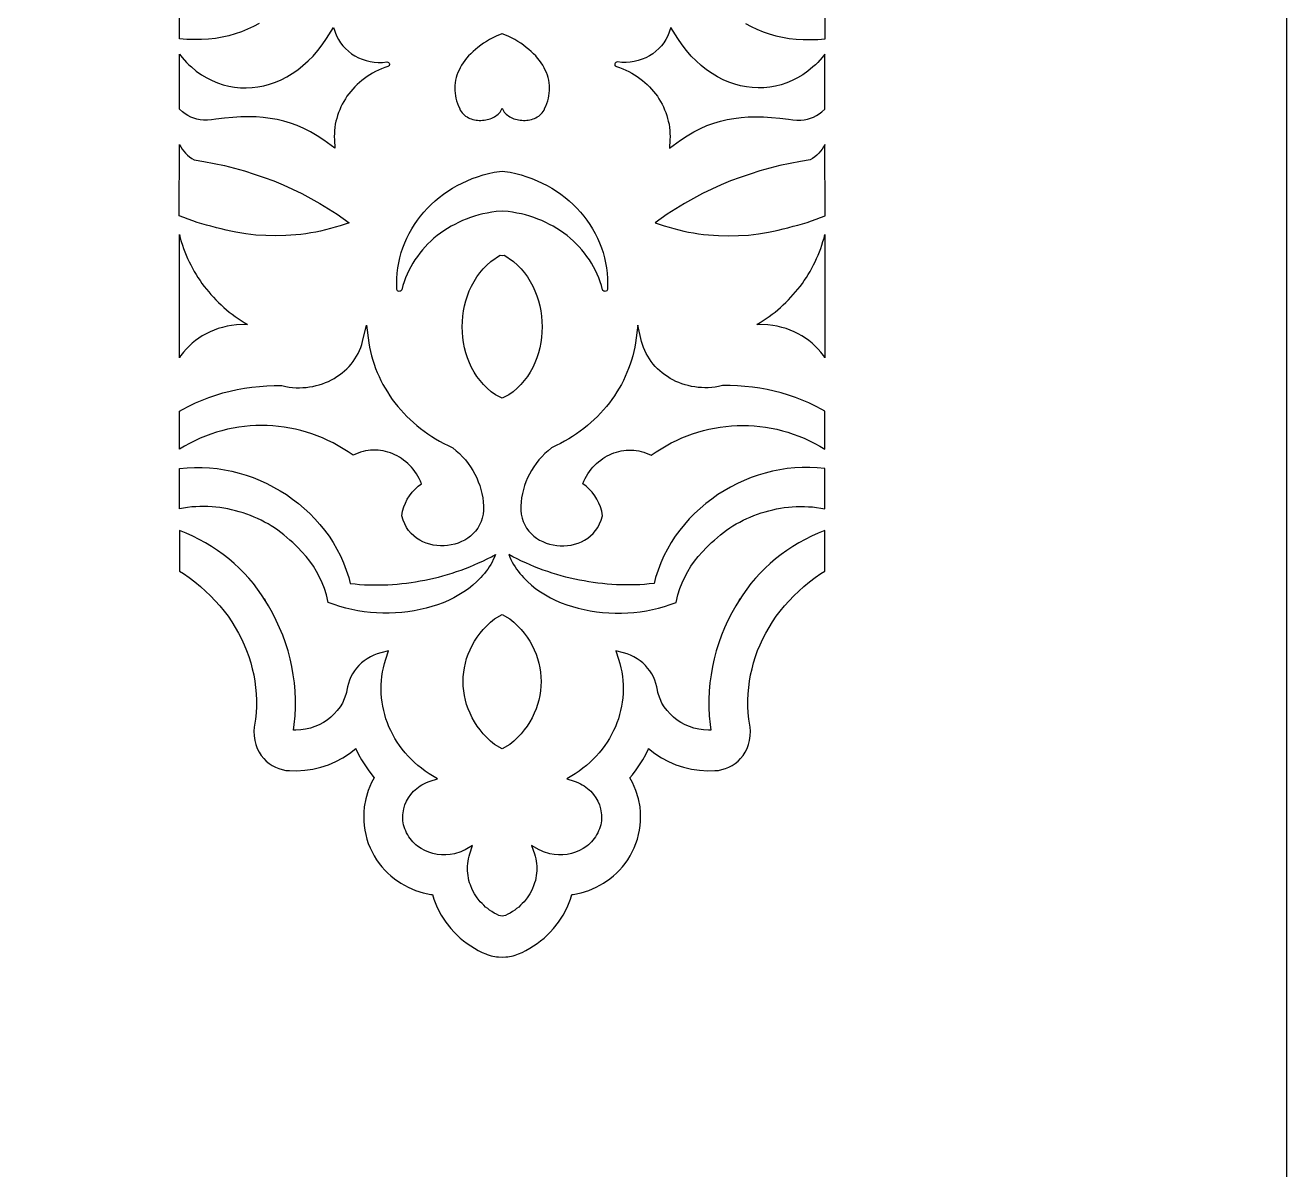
# Model space of a CAD drawing. Extents: x -1917 to -261, y -485 to 605.
# Drawn here: x -370.8 to -261.5, y 236.7 to 335.9 of the extents above; entities that cross this region are included whole.
import ezdxf

# ---------------------------------------------------------------- set-up
doc = ezdxf.new("R2010")
doc.units = 0
doc.layers.add('LAYER_1', color=18, linetype='CONTINUOUS')

msp = doc.modelspace()

# ---------------------------------------------------------------- linework, layer by layer
at = {"layer": 'LAYER_1'}
for points in [[(-671.49, 35.16), (-261.49, 35.16), (-261.49, 445.16), (-671.49, 445.16)], [(-357.43, 328.59), (-357.43, 333.37), (-357.2, 333.08), (-356.8, 332.65), (-356.6, 332.45), (-356.39, 332.26), (-355.96, 331.9), (-355.52, 331.58), (-355.06, 331.31), (-354.6, 331.07), (-354.12, 330.87), (-353.63, 330.71), (-353.14, 330.58), (-352.64, 330.5), (-352.14, 330.45), (-351.63, 330.44), (-351.13, 330.46), (-350.62, 330.53), (-350.11, 330.63), (-349.61, 330.77), (-349.11, 330.94), (-348.61, 331.15), (-348.13, 331.4), (-347.65, 331.69), (-347.18, 332.01), (-346.72, 332.37), (-346.28, 332.77), (-345.85, 333.2), (-345.44, 333.67), (-345.05, 334.18), (-344.67, 334.72), (-344.09, 335.68), (-343.81, 334.95), (-343.65, 334.64), (-343.47, 334.35), (-343.27, 334.09), (-343.04, 333.84), (-342.78, 333.61), (-342.51, 333.4), (-342.22, 333.22), (-341.91, 333.05), (-341.59, 332.92), (-341.26, 332.81), (-340.91, 332.73), (-340.56, 332.67), (-340.2, 332.65), (-339.83, 332.65), (-339.45, 332.69), (-339.37, 332.68), (-339.3, 332.65), (-339.25, 332.59), (-339.22, 332.53), (-339.22, 332.46), (-339.24, 332.39), (-339.26, 332.36), (-339.28, 332.34), (-339.32, 332.31), (-339.36, 332.3), (-339.64, 332.2), (-339.91, 332.09), (-340.18, 331.97), (-340.43, 331.85), (-340.69, 331.71), (-340.93, 331.57), (-341.16, 331.42), (-341.39, 331.26), (-341.61, 331.09), (-341.82, 330.91), (-342.03, 330.73), (-342.22, 330.54), (-342.4, 330.34), (-342.58, 330.14), (-342.75, 329.93), (-342.91, 329.71), (-343.05, 329.49), (-343.19, 329.26), (-343.32, 329.03), (-343.44, 328.79), (-343.54, 328.55), (-343.64, 328.31), (-343.73, 328.06), (-343.8, 327.8), (-343.86, 327.55), (-343.92, 327.29), (-343.96, 327.02), (-343.99, 326.76), (-344, 326.49), (-344.01, 326.22), (-344, 325.95), (-343.95, 325.23), (-344.91, 325.92), (-345.49, 326.3), (-346.07, 326.63), (-346.64, 326.92), (-347.21, 327.17), (-347.79, 327.38), (-348.37, 327.55), (-348.95, 327.69), (-349.55, 327.8), (-350.16, 327.87), (-350.79, 327.92), (-351.43, 327.93), (-352.1, 327.92), (-352.79, 327.87), (-353.51, 327.81), (-354.26, 327.72), (-354.64, 327.66), (-355, 327.63), (-355.33, 327.64), (-355.64, 327.66), (-355.92, 327.72), (-356.19, 327.81), (-356.45, 327.91), (-356.69, 328.05), (-356.92, 328.2), (-357.15, 328.37)], [(-301.5, 328.59), (-301.5, 333.37), (-301.73, 333.08), (-302.13, 332.65), (-302.33, 332.45), (-302.54, 332.26), (-302.97, 331.9), (-303.41, 331.58), (-303.87, 331.31), (-304.34, 331.07), (-304.81, 330.87), (-305.3, 330.71), (-305.79, 330.58), (-306.29, 330.5), (-306.79, 330.45), (-307.3, 330.44), (-307.81, 330.46), (-308.31, 330.53), (-308.82, 330.63), (-309.32, 330.77), (-309.82, 330.94), (-310.32, 331.15), (-310.8, 331.4), (-311.28, 331.69), (-311.75, 332.01), (-312.21, 332.37), (-312.65, 332.77), (-313.08, 333.2), (-313.49, 333.67), (-313.88, 334.18), (-314.26, 334.72), (-314.84, 335.68), (-315.12, 334.95), (-315.28, 334.64), (-315.46, 334.35), (-315.66, 334.09), (-315.89, 333.84), (-316.15, 333.61), (-316.42, 333.4), (-316.71, 333.22), (-317.02, 333.05), (-317.34, 332.92), (-317.67, 332.81), (-318.02, 332.73), (-318.37, 332.67), (-318.73, 332.65), (-319.1, 332.65), (-319.48, 332.69), (-319.56, 332.68), (-319.63, 332.65), (-319.68, 332.59), (-319.71, 332.53), (-319.71, 332.46), (-319.69, 332.39), (-319.67, 332.36), (-319.65, 332.34), (-319.61, 332.31), (-319.57, 332.3), (-319.29, 332.2), (-319.02, 332.09), (-318.75, 331.97), (-318.5, 331.85), (-318.24, 331.71), (-318, 331.57), (-317.77, 331.42), (-317.54, 331.26), (-317.32, 331.09), (-317.11, 330.91), (-316.9, 330.73), (-316.71, 330.54), (-316.53, 330.34), (-316.35, 330.14), (-316.18, 329.93), (-316.02, 329.71), (-315.88, 329.49), (-315.74, 329.26), (-315.61, 329.03), (-315.49, 328.79), (-315.39, 328.55), (-315.29, 328.31), (-315.2, 328.06), (-315.13, 327.8), (-315.07, 327.55), (-315.01, 327.29), (-314.97, 327.02), (-314.94, 326.76), (-314.93, 326.49), (-314.92, 326.22), (-314.93, 325.95), (-314.98, 325.23), (-314.02, 325.92), (-313.44, 326.3), (-312.86, 326.63), (-312.29, 326.92), (-311.72, 327.17), (-311.14, 327.38), (-310.56, 327.55), (-309.98, 327.69), (-309.38, 327.8), (-308.77, 327.87), (-308.14, 327.92), (-307.5, 327.93), (-306.83, 327.92), (-306.14, 327.87), (-305.42, 327.81), (-304.67, 327.72), (-304.29, 327.66), (-303.93, 327.63), (-303.6, 327.64), (-303.29, 327.66), (-303.01, 327.72), (-302.74, 327.81), (-302.48, 327.91), (-302.24, 328.05), (-302.01, 328.2), (-301.78, 328.37)], [(-329.47, 335.12), (-329.48, 335.12), (-329.98, 334.93), (-330.27, 334.78), (-330.55, 334.63), (-330.82, 334.47), (-331.08, 334.3), (-331.32, 334.13), (-331.56, 333.95), (-331.78, 333.77), (-331.99, 333.59), (-332.18, 333.4), (-332.37, 333.21), (-332.54, 333.01), (-332.7, 332.81), (-332.84, 332.6), (-332.98, 332.4), (-333.1, 332.19), (-333.2, 331.98), (-333.3, 331.76), (-333.38, 331.54), (-333.44, 331.33), (-333.5, 331.11), (-333.54, 330.88), (-333.56, 330.66), (-333.57, 330.44), (-333.57, 330.21), (-333.55, 329.99), (-333.52, 329.76), (-333.47, 329.54), (-333.41, 329.31), (-333.34, 329.09), (-333.24, 328.87), (-333.14, 328.65), (-333.12, 328.57), (-333.1, 328.52), (-333.02, 328.4), (-332.93, 328.28), (-332.84, 328.18), (-332.74, 328.08), (-332.63, 328), (-332.51, 327.92), (-332.39, 327.86), (-332.26, 327.8), (-332.14, 327.75), (-332, 327.71), (-331.87, 327.67), (-331.73, 327.65), (-331.59, 327.63), (-331.45, 327.62), (-331.31, 327.62), (-331.17, 327.63), (-331.03, 327.64), (-330.89, 327.66), (-330.76, 327.69), (-330.62, 327.73), (-330.49, 327.77), (-330.37, 327.82), (-330.25, 327.88), (-330.13, 327.94), (-330.02, 328.01), (-329.92, 328.09), (-329.82, 328.17), (-329.73, 328.26), (-329.65, 328.35), (-329.58, 328.45), (-329.52, 328.56), (-329.47, 328.67), (-329.41, 328.56), (-329.35, 328.45), (-329.28, 328.35), (-329.2, 328.26), (-329.11, 328.17), (-329.01, 328.09), (-328.91, 328.01), (-328.8, 327.94), (-328.68, 327.88), (-328.56, 327.82), (-328.44, 327.77), (-328.31, 327.73), (-328.17, 327.69), (-328.04, 327.66), (-327.9, 327.64), (-327.76, 327.63), (-327.62, 327.62), (-327.48, 327.62), (-327.34, 327.63), (-327.2, 327.65), (-327.06, 327.67), (-326.93, 327.71), (-326.79, 327.75), (-326.67, 327.8), (-326.54, 327.86), (-326.42, 327.92), (-326.3, 328), (-326.19, 328.08), (-326.09, 328.18), (-326, 328.28), (-325.91, 328.4), (-325.83, 328.52), (-325.81, 328.57), (-325.79, 328.65), (-325.69, 328.87), (-325.59, 329.09), (-325.52, 329.31), (-325.46, 329.54), (-325.41, 329.76), (-325.38, 329.99), (-325.36, 330.21), (-325.36, 330.44), (-325.37, 330.66), (-325.39, 330.88), (-325.43, 331.11), (-325.49, 331.33), (-325.55, 331.54), (-325.63, 331.76), (-325.73, 331.98), (-325.83, 332.19), (-325.95, 332.4), (-326.09, 332.6), (-326.23, 332.81), (-326.39, 333.01), (-326.56, 333.21), (-326.75, 333.4), (-326.94, 333.59), (-327.15, 333.77), (-327.38, 333.95), (-327.61, 334.13), (-327.85, 334.3), (-328.11, 334.47), (-328.38, 334.63), (-328.66, 334.78), (-328.95, 334.93), (-329.45, 335.12)], [(-354.29, 318.35), (-354.69, 318.45), (-355.09, 318.55), (-355.49, 318.67), (-355.88, 318.79), (-356.27, 318.92), (-356.67, 319.06), (-357.05, 319.2), (-357.44, 319.35), (-357.43, 325.55), (-357.41, 325.51), (-357.3, 325.32), (-357.18, 325.13), (-357.05, 324.95), (-356.89, 324.78), (-356.73, 324.62), (-356.54, 324.46), (-356.34, 324.32), (-356.16, 324.2), (-355.31, 324.07), (-354.42, 323.9), (-353.53, 323.71), (-352.66, 323.49), (-351.79, 323.25), (-350.94, 322.98), (-350.09, 322.69), (-349.25, 322.38), (-348.43, 322.03), (-347.62, 321.67), (-346.82, 321.28), (-346.03, 320.87), (-345.26, 320.43), (-344.5, 319.97), (-343.76, 319.49), (-342.71, 318.76), (-343.5, 318.49), (-343.92, 318.37), (-344.34, 318.25), (-344.77, 318.14), (-345.19, 318.04), (-345.62, 317.95), (-346.05, 317.88), (-346.48, 317.81), (-346.91, 317.75), (-347.34, 317.7), (-348.21, 317.64), (-349.08, 317.62), (-349.95, 317.64), (-350.81, 317.69), (-351.67, 317.79), (-352.53, 317.93), (-352.96, 318.02), (-353.38, 318.11), (-353.8, 318.22), (-354.22, 318.33)], [(-301.49, 319.35), (-301.5, 325.55), (-301.52, 325.51), (-301.63, 325.32), (-301.75, 325.13), (-301.88, 324.95), (-302.04, 324.78), (-302.2, 324.62), (-302.39, 324.46), (-302.59, 324.32), (-302.77, 324.2), (-303.62, 324.07), (-304.51, 323.9), (-305.4, 323.71), (-306.27, 323.49), (-307.14, 323.25), (-307.99, 322.98), (-308.84, 322.69), (-309.68, 322.38), (-310.5, 322.03), (-311.31, 321.67), (-312.11, 321.28), (-312.9, 320.87), (-313.67, 320.43), (-314.43, 319.97), (-315.17, 319.49), (-316.22, 318.76), (-315.43, 318.49), (-315.01, 318.37), (-314.59, 318.25), (-314.16, 318.14), (-313.74, 318.04), (-313.31, 317.95), (-312.88, 317.88), (-312.45, 317.81), (-312.02, 317.75), (-311.59, 317.7), (-310.72, 317.64), (-309.85, 317.62), (-308.98, 317.64), (-308.12, 317.69), (-307.26, 317.79), (-306.4, 317.93), (-305.97, 318.02), (-305.55, 318.11), (-305.13, 318.22), (-304.71, 318.33), (-304.64, 318.35), (-304.24, 318.45), (-303.84, 318.55), (-303.44, 318.67), (-303.05, 318.79), (-302.66, 318.92), (-302.26, 319.06), (-301.88, 319.2)], [(-329.47, 319.75), (-329.99, 319.72), (-330.37, 319.67), (-330.75, 319.6), (-331.13, 319.52), (-331.5, 319.43), (-331.86, 319.33), (-332.22, 319.21), (-332.57, 319.08), (-332.91, 318.94), (-333.25, 318.79), (-333.57, 318.62), (-333.89, 318.45), (-334.21, 318.26), (-334.51, 318.06), (-334.81, 317.85), (-335.09, 317.64), (-335.37, 317.41), (-335.64, 317.17), (-335.89, 316.92), (-336.14, 316.66), (-336.38, 316.4), (-336.6, 316.12), (-336.81, 315.84), (-337.02, 315.55), (-337.2, 315.25), (-337.38, 314.95), (-337.55, 314.63), (-337.7, 314.31), (-337.84, 313.99), (-337.96, 313.65), (-338.07, 313.31), (-338.17, 312.96), (-338.18, 312.92), (-338.2, 312.89), (-338.26, 312.84), (-338.32, 312.82), (-338.4, 312.81), (-338.46, 312.83), (-338.52, 312.87), (-338.57, 312.93), (-338.58, 312.97), (-338.58, 313.01), (-338.6, 313.47), (-338.59, 313.93), (-338.56, 314.39), (-338.5, 314.84), (-338.43, 315.29), (-338.33, 315.73), (-338.21, 316.17), (-338.07, 316.59), (-337.91, 317.01), (-337.72, 317.42), (-337.52, 317.83), (-337.3, 318.22), (-337.07, 318.6), (-336.81, 318.97), (-336.54, 319.33), (-336.24, 319.68), (-335.94, 320.02), (-335.61, 320.34), (-335.27, 320.65), (-334.92, 320.95), (-334.55, 321.23), (-334.17, 321.5), (-333.77, 321.75), (-333.36, 321.98), (-332.93, 322.2), (-332.5, 322.4), (-332.05, 322.58), (-331.59, 322.75), (-331.12, 322.9), (-330.64, 323.02), (-330.15, 323.13), (-329.47, 323.22), (-328.78, 323.13), (-328.29, 323.02), (-327.81, 322.9), (-327.34, 322.75), (-326.88, 322.58), (-326.43, 322.4), (-326, 322.2), (-325.57, 321.98), (-325.16, 321.75), (-324.76, 321.5), (-324.38, 321.23), (-324.01, 320.95), (-323.66, 320.65), (-323.32, 320.34), (-322.99, 320.02), (-322.69, 319.68), (-322.39, 319.33), (-322.12, 318.97), (-321.86, 318.6), (-321.63, 318.22), (-321.41, 317.83), (-321.21, 317.42), (-321.02, 317.01), (-320.86, 316.59), (-320.72, 316.17), (-320.6, 315.73), (-320.5, 315.29), (-320.43, 314.84), (-320.37, 314.39), (-320.34, 313.93), (-320.33, 313.47), (-320.35, 313.01), (-320.35, 312.97), (-320.36, 312.93), (-320.41, 312.87), (-320.47, 312.83), (-320.53, 312.81), (-320.61, 312.82), (-320.67, 312.84), (-320.73, 312.89), (-320.75, 312.92), (-320.76, 312.96), (-320.86, 313.31), (-320.97, 313.65), (-321.09, 313.99), (-321.23, 314.31), (-321.38, 314.63), (-321.55, 314.95), (-321.73, 315.25), (-321.91, 315.55), (-322.12, 315.84), (-322.33, 316.12), (-322.55, 316.4), (-322.79, 316.66), (-323.04, 316.92), (-323.29, 317.17), (-323.56, 317.41), (-323.84, 317.64), (-324.12, 317.85), (-324.42, 318.06), (-324.72, 318.26), (-325.04, 318.45), (-325.36, 318.62), (-325.68, 318.79), (-326.02, 318.94), (-326.36, 319.08), (-326.71, 319.21), (-327.07, 319.33), (-327.43, 319.43), (-327.8, 319.52), (-328.18, 319.6), (-328.56, 319.67), (-328.94, 319.72)], [(-351.54, 309.96), (-352.49, 309.91), (-352.9, 309.86), (-353.3, 309.79), (-353.68, 309.7), (-354.06, 309.59), (-354.42, 309.46), (-354.77, 309.32), (-355.11, 309.15), (-355.44, 308.97), (-355.75, 308.77), (-356.04, 308.55), (-356.33, 308.32), (-356.59, 308.08), (-356.84, 307.82), (-357.08, 307.55), (-357.29, 307.27), (-357.43, 307.07), (-357.43, 317.74), (-357.35, 317.43), (-357.26, 317.13), (-357.16, 316.83), (-357.06, 316.53), (-356.95, 316.24), (-356.83, 315.95), (-356.71, 315.66), (-356.58, 315.38), (-356.44, 315.1), (-356.29, 314.82), (-356.14, 314.55), (-355.98, 314.28), (-355.82, 314.02), (-355.64, 313.76), (-355.47, 313.5), (-355.28, 313.25), (-355.09, 313.01), (-354.89, 312.77), (-354.69, 312.53), (-354.48, 312.3), (-354.27, 312.07), (-354.05, 311.85), (-353.82, 311.64), (-353.59, 311.43), (-353.35, 311.22), (-353.11, 311.02), (-352.86, 310.83), (-352.6, 310.64), (-352.34, 310.46), (-352.08, 310.29), (-351.81, 310.12)], [(-301.5, 307.07), (-301.64, 307.27), (-301.85, 307.55), (-302.09, 307.82), (-302.34, 308.08), (-302.6, 308.32), (-302.89, 308.55), (-303.18, 308.77), (-303.49, 308.97), (-303.82, 309.15), (-304.16, 309.32), (-304.51, 309.46), (-304.87, 309.59), (-305.25, 309.7), (-305.63, 309.79), (-306.03, 309.86), (-306.44, 309.91), (-307.39, 309.96), (-307.12, 310.12), (-306.85, 310.29), (-306.59, 310.46), (-306.33, 310.64), (-306.07, 310.83), (-305.82, 311.02), (-305.58, 311.22), (-305.34, 311.43), (-305.11, 311.64), (-304.88, 311.85), (-304.66, 312.07), (-304.45, 312.3), (-304.24, 312.53), (-304.04, 312.77), (-303.84, 313.01), (-303.65, 313.25), (-303.46, 313.5), (-303.29, 313.76), (-303.11, 314.02), (-302.95, 314.28), (-302.79, 314.55), (-302.64, 314.82), (-302.49, 315.1), (-302.35, 315.38), (-302.22, 315.66), (-302.1, 315.95), (-301.98, 316.24), (-301.87, 316.53), (-301.77, 316.83), (-301.67, 317.13), (-301.58, 317.43), (-301.5, 317.74)], [(-329.47, 303.56), (-330.05, 303.85), (-330.42, 304.12), (-330.77, 304.42), (-331.09, 304.74), (-331.38, 305.09), (-331.65, 305.45), (-331.89, 305.83), (-332.11, 306.23), (-332.3, 306.64), (-332.46, 307.06), (-332.6, 307.49), (-332.72, 307.93), (-332.81, 308.38), (-332.87, 308.83), (-332.91, 309.29), (-332.93, 309.75), (-332.91, 310.21), (-332.88, 310.67), (-332.81, 311.12), (-332.73, 311.57), (-332.61, 312.01), (-332.47, 312.44), (-332.31, 312.87), (-332.12, 313.28), (-331.9, 313.67), (-331.66, 314.06), (-331.39, 314.42), (-331.1, 314.76), (-330.79, 315.09), (-330.44, 315.39), (-330.08, 315.66), (-329.96, 315.73), (-329.95, 315.74), (-329.64, 315.94), (-329.47, 315.93), (-329.29, 315.94), (-328.98, 315.74), (-328.97, 315.73), (-328.85, 315.66), (-328.49, 315.39), (-328.14, 315.09), (-327.83, 314.76), (-327.54, 314.42), (-327.27, 314.06), (-327.03, 313.67), (-326.81, 313.28), (-326.62, 312.87), (-326.46, 312.44), (-326.32, 312.01), (-326.2, 311.57), (-326.12, 311.12), (-326.05, 310.67), (-326.02, 310.21), (-326, 309.75), (-326.02, 309.29), (-326.06, 308.83), (-326.12, 308.38), (-326.21, 307.93), (-326.33, 307.49), (-326.47, 307.06), (-326.63, 306.64), (-326.82, 306.23), (-327.04, 305.83), (-327.28, 305.45), (-327.55, 305.09), (-327.85, 304.74), (-328.16, 304.42), (-328.51, 304.12), (-328.88, 303.85)], [(-342.38, 298.62), (-342.8, 298.91), (-343.23, 299.19), (-343.67, 299.45), (-344.11, 299.69), (-344.56, 299.91), (-345.02, 300.12), (-345.48, 300.31), (-345.95, 300.48), (-346.42, 300.63), (-346.9, 300.76), (-347.38, 300.88), (-347.87, 300.98), (-348.35, 301.06), (-348.84, 301.12), (-349.33, 301.16), (-349.83, 301.19), (-350.32, 301.2), (-350.81, 301.19), (-351.3, 301.16), (-351.79, 301.11), (-352.28, 301.05), (-352.77, 300.97), (-353.26, 300.87), (-353.74, 300.75), (-354.22, 300.61), (-354.69, 300.45), (-355.16, 300.28), (-355.63, 300.09), (-356.09, 299.88), (-356.54, 299.65), (-356.99, 299.41), (-357.43, 299.14), (-357.43, 302.43), (-357.17, 302.57), (-356.61, 302.87), (-356.04, 303.15), (-355.46, 303.4), (-354.87, 303.63), (-354.26, 303.83), (-353.65, 304.02), (-353.04, 304.18), (-352.41, 304.32), (-351.78, 304.43), (-351.14, 304.53), (-350.5, 304.59), (-349.86, 304.64), (-349.21, 304.66), (-348.54, 304.65), (-348.22, 304.58), (-347.92, 304.53), (-347.62, 304.49), (-347.32, 304.47), (-347.02, 304.47), (-346.73, 304.48), (-346.44, 304.5), (-346.15, 304.54), (-345.86, 304.58), (-345.58, 304.65), (-345.31, 304.72), (-345.04, 304.81), (-344.77, 304.91), (-344.51, 305.02), (-344.26, 305.15), (-344.02, 305.28), (-343.78, 305.43), (-343.55, 305.59), (-343.33, 305.75), (-343.12, 305.93), (-342.92, 306.12), (-342.73, 306.32), (-342.55, 306.52), (-342.38, 306.74), (-342.22, 306.96), (-342.08, 307.19), (-341.95, 307.43), (-341.83, 307.68), (-341.72, 307.94), (-341.63, 308.2), (-341.55, 308.47), (-341.23, 309.88), (-341.02, 308.35), (-340.95, 307.98), (-340.87, 307.6), (-340.78, 307.23), (-340.67, 306.86), (-340.55, 306.5), (-340.43, 306.14), (-340.28, 305.79), (-340.13, 305.44), (-339.97, 305.09), (-339.79, 304.76), (-339.6, 304.42), (-339.4, 304.1), (-339.2, 303.77), (-338.98, 303.46), (-338.75, 303.15), (-338.51, 302.85), (-338.25, 302.56), (-337.99, 302.27), (-337.72, 301.99), (-337.44, 301.71), (-337.15, 301.45), (-336.86, 301.19), (-336.55, 300.95), (-336.23, 300.71), (-335.91, 300.47), (-335.57, 300.25), (-335.23, 300.04), (-334.88, 299.84), (-334.52, 299.64), (-334.15, 299.46), (-333.75, 299.27), (-333.44, 299.01), (-333.16, 298.76), (-332.9, 298.49), (-332.65, 298.21), (-332.42, 297.92), (-332.21, 297.62), (-332.01, 297.31), (-331.83, 296.99), (-331.67, 296.67), (-331.53, 296.33), (-331.41, 295.99), (-331.3, 295.65), (-331.22, 295.3), (-331.15, 294.94), (-331.11, 294.58), (-331.08, 294.21), (-331.08, 293.85), (-331.12, 293.51), (-331.19, 293.18), (-331.29, 292.87), (-331.42, 292.58), (-331.58, 292.31), (-331.77, 292.06), (-331.98, 291.83), (-332.21, 291.62), (-332.45, 291.44), (-332.71, 291.28), (-332.99, 291.14), (-333.28, 291.02), (-333.57, 290.93), (-333.88, 290.85), (-334.19, 290.8), (-334.5, 290.78), (-334.81, 290.77), (-335.13, 290.79), (-335.44, 290.84), (-335.74, 290.91), (-336.04, 291), (-336.33, 291.12), (-336.61, 291.26), (-336.88, 291.43), (-337.12, 291.63), (-337.36, 291.85), (-337.57, 292.1), (-337.75, 292.37), (-337.91, 292.67), (-338.05, 293), (-338.16, 293.38), (-338.09, 293.79), (-337.98, 294.14), (-337.85, 294.48), (-337.68, 294.81), (-337.48, 295.12), (-337.26, 295.41), (-337.01, 295.68), (-336.74, 295.93), (-336.44, 296.15), (-336.55, 296.38), (-336.65, 296.61), (-336.77, 296.82), (-336.9, 297.02), (-337.04, 297.22), (-337.18, 297.41), (-337.33, 297.59), (-337.49, 297.76), (-337.65, 297.91), (-337.82, 298.06), (-338, 298.2), (-338.18, 298.33), (-338.36, 298.45), (-338.56, 298.56), (-338.75, 298.66), (-338.95, 298.75), (-339.15, 298.83), (-339.36, 298.9), (-339.57, 298.95), (-339.78, 299), (-340, 299.03), (-340.21, 299.06), (-340.43, 299.07), (-340.65, 299.07), (-340.86, 299.05), (-341.08, 299.03), (-341.3, 298.99), (-341.52, 298.94), (-341.74, 298.88), (-341.95, 298.8), (-342.17, 298.72), (-342.38, 298.62), (-342.38, 298.62)], [(-301.5, 299.14), (-301.5, 302.43), (-301.76, 302.57), (-302.32, 302.87), (-302.89, 303.15), (-303.47, 303.4), (-304.06, 303.63), (-304.67, 303.83), (-305.28, 304.02), (-305.89, 304.18), (-306.52, 304.32), (-307.15, 304.43), (-307.79, 304.53), (-308.43, 304.59), (-309.07, 304.64), (-309.72, 304.66), (-310.39, 304.65), (-310.71, 304.58), (-311.01, 304.53), (-311.31, 304.49), (-311.61, 304.47), (-311.91, 304.47), (-312.2, 304.48), (-312.49, 304.5), (-312.78, 304.54), (-313.07, 304.58), (-313.35, 304.65), (-313.62, 304.72), (-313.89, 304.81), (-314.16, 304.91), (-314.42, 305.02), (-314.67, 305.15), (-314.91, 305.28), (-315.15, 305.43), (-315.38, 305.59), (-315.6, 305.75), (-315.81, 305.93), (-316.01, 306.12), (-316.2, 306.32), (-316.38, 306.52), (-316.55, 306.74), (-316.71, 306.96), (-316.85, 307.19), (-316.98, 307.43), (-317.1, 307.68), (-317.21, 307.94), (-317.3, 308.2), (-317.38, 308.47), (-317.7, 309.88), (-317.91, 308.35), (-317.98, 307.98), (-318.06, 307.6), (-318.15, 307.23), (-318.26, 306.86), (-318.38, 306.5), (-318.51, 306.14), (-318.65, 305.79), (-318.8, 305.44), (-318.96, 305.09), (-319.14, 304.76), (-319.33, 304.42), (-319.53, 304.1), (-319.73, 303.77), (-319.95, 303.46), (-320.18, 303.15), (-320.42, 302.85), (-320.68, 302.56), (-320.94, 302.27), (-321.21, 301.99), (-321.49, 301.71), (-321.78, 301.45), (-322.07, 301.19), (-322.38, 300.95), (-322.7, 300.71), (-323.03, 300.47), (-323.36, 300.25), (-323.7, 300.04), (-324.05, 299.84), (-324.41, 299.64), (-324.78, 299.46), (-325.18, 299.27), (-325.49, 299.01), (-325.77, 298.76), (-326.03, 298.49), (-326.28, 298.21), (-326.51, 297.92), (-326.72, 297.62), (-326.92, 297.31), (-327.1, 296.99), (-327.26, 296.67), (-327.4, 296.33), (-327.52, 295.99), (-327.63, 295.65), (-327.71, 295.3), (-327.78, 294.94), (-327.82, 294.58), (-327.85, 294.21), (-327.85, 293.85), (-327.81, 293.51), (-327.74, 293.18), (-327.64, 292.87), (-327.51, 292.58), (-327.35, 292.31), (-327.16, 292.06), (-326.95, 291.83), (-326.72, 291.62), (-326.48, 291.44), (-326.22, 291.28), (-325.94, 291.14), (-325.65, 291.02), (-325.36, 290.93), (-325.05, 290.85), (-324.74, 290.8), (-324.43, 290.78), (-324.12, 290.77), (-323.8, 290.79), (-323.49, 290.84), (-323.19, 290.91), (-322.89, 291), (-322.6, 291.12), (-322.32, 291.26), (-322.05, 291.43), (-321.81, 291.63), (-321.58, 291.85), (-321.37, 292.1), (-321.18, 292.37), (-321.02, 292.67), (-320.88, 293), (-320.77, 293.38), (-320.84, 293.79), (-320.95, 294.14), (-321.08, 294.48), (-321.25, 294.81), (-321.45, 295.12), (-321.67, 295.41), (-321.92, 295.68), (-322.19, 295.93), (-322.49, 296.15), (-322.39, 296.38), (-322.28, 296.61), (-322.16, 296.82), (-322.03, 297.02), (-321.89, 297.22), (-321.75, 297.41), (-321.6, 297.59), (-321.44, 297.76), (-321.28, 297.91), (-321.11, 298.06), (-320.93, 298.2), (-320.75, 298.33), (-320.57, 298.45), (-320.37, 298.56), (-320.18, 298.66), (-319.98, 298.75), (-319.78, 298.83), (-319.57, 298.9), (-319.36, 298.95), (-319.15, 299), (-318.93, 299.03), (-318.72, 299.06), (-318.5, 299.07), (-318.28, 299.07), (-318.07, 299.05), (-317.85, 299.03), (-317.63, 298.99), (-317.41, 298.94), (-317.19, 298.88), (-316.98, 298.8), (-316.76, 298.72), (-316.55, 298.62), (-316.55, 298.62), (-316.55, 298.62), (-316.13, 298.91), (-315.7, 299.19), (-315.26, 299.45), (-314.82, 299.69), (-314.37, 299.91), (-313.91, 300.12), (-313.45, 300.31), (-312.98, 300.48), (-312.51, 300.63), (-312.03, 300.76), (-311.55, 300.88), (-311.06, 300.98), (-310.58, 301.06), (-310.09, 301.12), (-309.6, 301.16), (-309.1, 301.19), (-308.61, 301.2), (-308.12, 301.19), (-307.63, 301.16), (-307.14, 301.11), (-306.65, 301.05), (-306.16, 300.97), (-305.67, 300.87), (-305.19, 300.75), (-304.71, 300.61), (-304.24, 300.45), (-303.77, 300.28), (-303.3, 300.09), (-302.84, 299.88), (-302.39, 299.65), (-301.94, 299.41)], [(-330.03, 290.02), (-330.12, 289.8), (-330.23, 289.58), (-330.34, 289.37), (-330.46, 289.16), (-330.58, 288.96), (-330.72, 288.76), (-330.86, 288.57), (-331, 288.38), (-331.16, 288.2), (-331.32, 288.02), (-331.48, 287.85), (-331.65, 287.68), (-332.01, 287.36), (-332.39, 287.06), (-332.79, 286.78), (-333.21, 286.52), (-333.65, 286.27), (-334.11, 286.05), (-334.58, 285.85), (-335.06, 285.67), (-335.56, 285.51), (-336.06, 285.37), (-336.58, 285.25), (-337.1, 285.15), (-337.63, 285.06), (-338.17, 285), (-338.71, 284.96), (-339.25, 284.95), (-339.8, 284.95), (-340.34, 284.97), (-340.88, 285.01), (-341.42, 285.07), (-341.96, 285.15), (-342.49, 285.26), (-343.01, 285.38), (-343.53, 285.53), (-344.03, 285.69), (-344.53, 285.88), (-344.53, 285.88), (-344.69, 286.54), (-344.86, 287.07), (-345.06, 287.58), (-345.28, 288.07), (-345.54, 288.54), (-345.82, 289), (-346.12, 289.44), (-346.45, 289.86), (-346.81, 290.26), (-347.18, 290.64), (-347.37, 290.82), (-347.61, 291.05), (-347.85, 291.28), (-348.11, 291.51), (-348.37, 291.72), (-348.63, 291.93), (-348.9, 292.12), (-349.18, 292.32), (-349.47, 292.5), (-349.75, 292.67), (-350.05, 292.83), (-350.35, 292.99), (-350.65, 293.14), (-350.96, 293.27), (-351.27, 293.4), (-351.59, 293.52), (-351.91, 293.63), (-352.24, 293.73), (-352.57, 293.82), (-352.9, 293.9), (-353.24, 293.97), (-353.57, 294.04), (-353.91, 294.09), (-354.26, 294.13), (-354.6, 294.16), (-354.95, 294.17), (-355.3, 294.18), (-355.65, 294.18), (-356.01, 294.16), (-356.36, 294.14), (-356.71, 294.1), (-357.07, 294.05), (-357.43, 293.99), (-357.43, 297.46), (-357.41, 297.46), (-356.76, 297.53), (-356.11, 297.56), (-355.46, 297.56), (-354.81, 297.52), (-354.16, 297.46), (-353.52, 297.36), (-352.89, 297.23), (-352.26, 297.08), (-351.64, 296.89), (-351.03, 296.68), (-350.43, 296.44), (-349.84, 296.17), (-349.26, 295.87), (-348.7, 295.55), (-348.15, 295.21), (-347.62, 294.83), (-347.11, 294.44), (-346.61, 294.02), (-346.14, 293.58), (-345.68, 293.11), (-345.25, 292.63), (-344.85, 292.12), (-344.46, 291.6), (-344.11, 291.05), (-343.78, 290.48), (-343.48, 289.9), (-343.21, 289.3), (-342.97, 288.68), (-342.76, 288.04), (-342.62, 287.51), (-342.21, 287.47), (-341.81, 287.44), (-341.4, 287.41), (-341, 287.4), (-340.59, 287.39), (-340.18, 287.39), (-339.78, 287.39), (-339.37, 287.41), (-338.97, 287.43), (-338.57, 287.46), (-338.16, 287.5), (-337.76, 287.54), (-337.36, 287.6), (-336.96, 287.66), (-336.56, 287.73), (-336.16, 287.8), (-335.77, 287.88), (-335.37, 287.98), (-334.98, 288.07), (-334.59, 288.18), (-334.19, 288.29), (-333.81, 288.41), (-333.42, 288.54), (-333.03, 288.68), (-332.65, 288.82), (-332.27, 288.97), (-331.89, 289.13), (-331.51, 289.29), (-331.14, 289.46), (-330.76, 289.64), (-330.39, 289.83)], [(-301.5, 293.99), (-301.5, 297.46), (-301.52, 297.46), (-302.17, 297.53), (-302.82, 297.56), (-303.47, 297.56), (-304.12, 297.52), (-304.77, 297.46), (-305.41, 297.36), (-306.04, 297.23), (-306.67, 297.08), (-307.29, 296.89), (-307.9, 296.68), (-308.5, 296.44), (-309.09, 296.17), (-309.67, 295.87), (-310.23, 295.55), (-310.78, 295.21), (-311.31, 294.83), (-311.82, 294.44), (-312.32, 294.02), (-312.79, 293.58), (-313.25, 293.11), (-313.68, 292.63), (-314.08, 292.12), (-314.47, 291.6), (-314.82, 291.05), (-315.15, 290.48), (-315.45, 289.9), (-315.72, 289.3), (-315.96, 288.68), (-316.17, 288.04), (-316.31, 287.51), (-316.72, 287.47), (-317.12, 287.44), (-317.53, 287.41), (-317.93, 287.4), (-318.34, 287.39), (-318.75, 287.39), (-319.15, 287.39), (-319.56, 287.41), (-319.96, 287.43), (-320.36, 287.46), (-320.77, 287.5), (-321.17, 287.54), (-321.57, 287.6), (-321.97, 287.66), (-322.37, 287.73), (-322.77, 287.8), (-323.16, 287.88), (-323.56, 287.98), (-323.95, 288.07), (-324.34, 288.18), (-324.74, 288.29), (-325.12, 288.41), (-325.51, 288.54), (-325.9, 288.68), (-326.28, 288.82), (-326.66, 288.97), (-327.04, 289.13), (-327.42, 289.29), (-327.79, 289.46), (-328.17, 289.64), (-328.54, 289.83), (-328.9, 290.02), (-328.81, 289.8), (-328.7, 289.58), (-328.59, 289.37), (-328.47, 289.16), (-328.35, 288.96), (-328.21, 288.76), (-328.07, 288.57), (-327.93, 288.38), (-327.77, 288.2), (-327.61, 288.02), (-327.45, 287.85), (-327.28, 287.68), (-326.92, 287.36), (-326.54, 287.06), (-326.14, 286.78), (-325.72, 286.52), (-325.28, 286.27), (-324.82, 286.05), (-324.35, 285.85), (-323.87, 285.67), (-323.37, 285.51), (-322.87, 285.37), (-322.35, 285.25), (-321.83, 285.15), (-321.3, 285.06), (-320.76, 285), (-320.22, 284.96), (-319.68, 284.95), (-319.13, 284.95), (-318.59, 284.97), (-318.05, 285.01), (-317.51, 285.07), (-316.97, 285.15), (-316.44, 285.26), (-315.92, 285.38), (-315.4, 285.53), (-314.9, 285.69), (-314.4, 285.88), (-314.4, 285.88), (-314.24, 286.54), (-314.07, 287.07), (-313.87, 287.58), (-313.65, 288.07), (-313.39, 288.54), (-313.11, 289), (-312.81, 289.44), (-312.48, 289.86), (-312.12, 290.26), (-311.75, 290.64), (-311.56, 290.82), (-311.32, 291.05), (-311.08, 291.28), (-310.82, 291.51), (-310.56, 291.72), (-310.3, 291.93), (-310.03, 292.12), (-309.75, 292.32), (-309.47, 292.5), (-309.18, 292.67), (-308.88, 292.83), (-308.58, 292.99), (-308.28, 293.14), (-307.97, 293.27), (-307.66, 293.4), (-307.34, 293.52), (-307.02, 293.63), (-306.69, 293.73), (-306.36, 293.82), (-306.03, 293.9), (-305.69, 293.97), (-305.36, 294.04), (-305.02, 294.09), (-304.67, 294.13), (-304.33, 294.16), (-303.98, 294.17), (-303.63, 294.18), (-303.28, 294.18), (-302.92, 294.16), (-302.57, 294.14), (-302.22, 294.1), (-301.86, 294.05)], [(-329.47, 255.16), (-329.15, 255.17), (-328.98, 255.18), (-328.82, 255.2), (-328.66, 255.23), (-328.5, 255.27), (-328.34, 255.32), (-328.18, 255.37), (-328.04, 255.43), (-327.74, 255.56), (-327.4, 255.73), (-327.07, 255.92), (-326.74, 256.12), (-326.43, 256.33), (-326.13, 256.56), (-325.84, 256.8), (-325.57, 257.05), (-325.3, 257.31), (-325.03, 257.62), (-324.59, 258.17), (-324.18, 258.8), (-323.83, 259.46), (-323.54, 260.17), (-323.42, 260.57), (-323.3, 260.58), (-322.62, 260.72), (-321.95, 260.93), (-321.31, 261.21), (-320.69, 261.55), (-320.13, 261.93), (-319.82, 262.19), (-319.55, 262.43), (-319.29, 262.69), (-319.04, 262.98), (-318.8, 263.27), (-318.58, 263.59), (-318.38, 263.92), (-318.19, 264.27), (-318.02, 264.63), (-317.87, 265), (-317.75, 265.38), (-317.65, 265.76), (-317.57, 266.15), (-317.51, 266.54), (-317.48, 266.94), (-317.47, 267.33), (-317.48, 267.72), (-317.52, 268.16), (-317.65, 268.86), (-317.87, 269.59), (-318.16, 270.27), (-318.39, 270.68), (-318.17, 270.95), (-317.86, 271.37), (-317.56, 271.81), (-317.29, 272.25), (-317.03, 272.71), (-316.79, 273.18), (-316.78, 273.21), (-316.25, 272.8), (-315.66, 272.42), (-315.05, 272.09), (-314.41, 271.82), (-313.75, 271.6), (-313.07, 271.44), (-312.36, 271.34), (-311.65, 271.29), (-311.04, 271.31), (-310.73, 271.33), (-310.42, 271.39), (-310.11, 271.48), (-309.82, 271.6), (-309.54, 271.75), (-309.28, 271.92), (-309.03, 272.12), (-308.81, 272.36), (-308.6, 272.61), (-308.41, 272.9), (-308.25, 273.21), (-308.12, 273.56), (-308.03, 273.92), (-307.97, 274.31), (-307.96, 274.71), (-307.99, 275.07), (-308.09, 275.75), (-308.14, 276.31), (-308.17, 276.86), (-308.17, 277.41), (-308.15, 277.96), (-308.1, 278.51), (-308.03, 279.05), (-307.94, 279.59), (-307.82, 280.12), (-307.68, 280.65), (-307.51, 281.18), (-307.33, 281.7), (-307.11, 282.21), (-306.88, 282.72), (-306.62, 283.22), (-306.34, 283.71), (-306.04, 284.19), (-305.72, 284.67), (-305.37, 285.13), (-305, 285.58), (-304.61, 286.02), (-304.2, 286.45), (-303.77, 286.86), (-303.32, 287.26), (-302.85, 287.65), (-302.36, 288.02), (-301.85, 288.37), (-301.5, 288.59), (-301.51, 292.09), (-302.09, 291.86), (-302.66, 291.61), (-303.22, 291.33), (-303.76, 291.04), (-304.29, 290.72), (-304.81, 290.38), (-305.3, 290.02), (-305.79, 289.65), (-306.25, 289.25), (-306.69, 288.84), (-307.12, 288.41), (-307.52, 287.97), (-307.91, 287.51), (-308.27, 287.03), (-308.61, 286.54), (-308.92, 286.04), (-308.84, 286.18), (-309.22, 285.57), (-309.57, 284.96), (-309.9, 284.32), (-310.19, 283.68), (-310.46, 283.03), (-310.7, 282.36), (-310.92, 281.69), (-311.1, 281), (-311.25, 280.31), (-311.37, 279.61), (-311.47, 278.91), (-311.53, 278.2), (-311.55, 277.48), (-311.55, 276.76), (-311.52, 276.04), (-311.45, 275.31), (-311.38, 274.81), (-311.59, 274.81), (-312.02, 274.83), (-312.44, 274.89), (-312.85, 274.99), (-313.24, 275.12), (-313.62, 275.28), (-313.98, 275.47), (-314.31, 275.69), (-314.63, 275.94), (-314.92, 276.21), (-315.18, 276.5), (-315.42, 276.82), (-315.62, 277.16), (-315.79, 277.51), (-315.93, 277.89), (-315.98, 278.08), (-316.02, 278.28), (-316.07, 278.57), (-316.14, 278.86), (-316.24, 279.15), (-316.36, 279.43), (-316.51, 279.7), (-316.67, 279.95), (-316.86, 280.19), (-317.06, 280.42), (-317.28, 280.63), (-317.52, 280.82), (-317.78, 281), (-318.05, 281.16), (-318.34, 281.3), (-318.64, 281.42), (-318.95, 281.52), (-319.63, 281.69), (-319.38, 280.96), (-319.27, 280.59), (-319.18, 280.22), (-319.11, 279.85), (-319.05, 279.47), (-319.01, 279.1), (-318.99, 278.73), (-318.98, 278.35), (-318.99, 277.98), (-319.02, 277.61), (-319.06, 277.24), (-319.12, 276.88), (-319.2, 276.51), (-319.29, 276.16), (-319.4, 275.8), (-319.52, 275.45), (-319.66, 275.11), (-319.82, 274.77), (-319.99, 274.43), (-320.17, 274.1), (-320.37, 273.78), (-320.58, 273.47), (-320.81, 273.16), (-321.05, 272.86), (-321.31, 272.57), (-321.58, 272.29), (-321.86, 272.02), (-322.16, 271.76), (-322.47, 271.51), (-322.8, 271.27), (-323.13, 271.04), (-323.86, 270.59), (-323.23, 270.4), (-323.05, 270.33), (-322.86, 270.25), (-322.69, 270.17), (-322.52, 270.08), (-322.36, 269.98), (-322.21, 269.87), (-322.06, 269.76), (-321.92, 269.64), (-321.79, 269.52), (-321.55, 269.25), (-321.35, 268.96), (-321.17, 268.65), (-321.04, 268.33), (-320.94, 268), (-320.88, 267.66), (-320.86, 267.49), (-320.85, 267.31), (-320.86, 267.14), (-320.87, 266.96), (-320.9, 266.78), (-320.93, 266.61), (-320.98, 266.43), (-321.04, 266.26), (-321.11, 266.09), (-321.19, 265.91), (-321.28, 265.75), (-321.38, 265.58), (-321.49, 265.43), (-321.6, 265.28), (-321.72, 265.15), (-321.85, 265.01), (-321.99, 264.89), (-322.13, 264.77), (-322.44, 264.56), (-322.76, 264.39), (-323.1, 264.24), (-323.46, 264.13), (-323.83, 264.05), (-324.2, 264.01), (-324.58, 264), (-324.96, 264.03), (-325.34, 264.1), (-325.52, 264.15), (-325.71, 264.21), (-325.89, 264.28), (-326.07, 264.36), (-326.25, 264.44), (-326.92, 264.82), (-326.66, 264.1), (-326.6, 263.89), (-326.55, 263.67), (-326.52, 263.46), (-326.49, 263.25), (-326.47, 263.04), (-326.47, 262.83), (-326.47, 262.62), (-326.49, 262.41), (-326.51, 262.21), (-326.55, 262), (-326.59, 261.8), (-326.65, 261.6), (-326.71, 261.4), (-326.87, 261.02), (-327.07, 260.64), (-327.3, 260.29), (-327.57, 259.95), (-327.72, 259.79), (-327.87, 259.64), (-328.03, 259.49), (-328.21, 259.35), (-328.38, 259.22), (-328.57, 259.09), (-328.77, 258.97), (-328.97, 258.86), (-329.18, 258.75), (-329.47, 258.69), (-329.75, 258.75), (-329.96, 258.86), (-330.16, 258.97), (-330.36, 259.09), (-330.55, 259.22), (-330.72, 259.35), (-330.9, 259.49), (-331.06, 259.64), (-331.21, 259.79), (-331.36, 259.95), (-331.63, 260.29), (-331.86, 260.64), (-332.06, 261.02), (-332.22, 261.4), (-332.28, 261.6), (-332.34, 261.8), (-332.38, 262), (-332.42, 262.21), (-332.44, 262.41), (-332.46, 262.62), (-332.46, 262.83), (-332.46, 263.04), (-332.44, 263.25), (-332.41, 263.46), (-332.38, 263.67), (-332.33, 263.89), (-332.27, 264.1), (-332.02, 264.82), (-332.68, 264.44), (-332.86, 264.36), (-333.04, 264.28), (-333.22, 264.21), (-333.41, 264.15), (-333.59, 264.1), (-333.97, 264.03), (-334.35, 264), (-334.73, 264.01), (-335.1, 264.05), (-335.47, 264.13), (-335.83, 264.24), (-336.17, 264.39), (-336.49, 264.56), (-336.8, 264.77), (-336.94, 264.89), (-337.08, 265.01), (-337.21, 265.15), (-337.33, 265.28), (-337.44, 265.43), (-337.55, 265.58), (-337.65, 265.75), (-337.74, 265.91), (-337.82, 266.09), (-337.89, 266.26), (-337.95, 266.43), (-338, 266.61), (-338.03, 266.78), (-338.06, 266.96), (-338.07, 267.14), (-338.08, 267.31), (-338.07, 267.49), (-338.05, 267.66), (-337.99, 268), (-337.89, 268.33), (-337.76, 268.65), (-337.58, 268.96), (-337.38, 269.25), (-337.14, 269.52), (-337.01, 269.64), (-336.87, 269.76), (-336.72, 269.87), (-336.57, 269.98), (-336.41, 270.08), (-336.24, 270.17), (-336.07, 270.25), (-335.88, 270.33), (-335.7, 270.4), (-335.07, 270.59), (-335.8, 271.04), (-336.13, 271.27), (-336.46, 271.51), (-336.77, 271.76), (-337.07, 272.02), (-337.35, 272.29), (-337.62, 272.57), (-337.88, 272.86), (-338.12, 273.16), (-338.35, 273.47), (-338.56, 273.78), (-338.76, 274.1), (-338.94, 274.43), (-339.11, 274.77), (-339.27, 275.11), (-339.41, 275.45), (-339.53, 275.8), (-339.64, 276.16), (-339.73, 276.51), (-339.81, 276.88), (-339.87, 277.24), (-339.91, 277.61), (-339.94, 277.98), (-339.95, 278.35), (-339.94, 278.73), (-339.92, 279.1), (-339.88, 279.47), (-339.82, 279.85), (-339.75, 280.22), (-339.66, 280.59), (-339.55, 280.96), (-339.3, 281.69), (-339.98, 281.52), (-340.29, 281.42), (-340.59, 281.3), (-340.88, 281.16), (-341.15, 281), (-341.41, 280.82), (-341.65, 280.63), (-341.87, 280.42), (-342.07, 280.19), (-342.26, 279.95), (-342.42, 279.7), (-342.57, 279.43), (-342.69, 279.15), (-342.79, 278.86), (-342.86, 278.57), (-342.91, 278.28), (-342.95, 278.08), (-343, 277.89), (-343.14, 277.51), (-343.31, 277.16), (-343.51, 276.82), (-343.75, 276.5), (-344.01, 276.21), (-344.3, 275.94), (-344.62, 275.69), (-344.95, 275.47), (-345.31, 275.28), (-345.69, 275.12), (-346.08, 274.99), (-346.49, 274.89), (-346.91, 274.83), (-347.34, 274.81), (-347.55, 274.81), (-347.48, 275.31), (-347.41, 276.04), (-347.38, 276.76), (-347.38, 277.48), (-347.4, 278.2), (-347.46, 278.91), (-347.56, 279.61), (-347.68, 280.31), (-347.83, 281), (-348.01, 281.69), (-348.23, 282.36), (-348.47, 283.03), (-348.74, 283.68), (-349.03, 284.32), (-349.36, 284.96), (-349.71, 285.57), (-350.09, 286.18), (-350.01, 286.04), (-350.32, 286.54), (-350.66, 287.03), (-351.02, 287.51), (-351.41, 287.97), (-351.81, 288.41), (-352.24, 288.84), (-352.68, 289.25), (-353.14, 289.65), (-353.63, 290.02), (-354.12, 290.38), (-354.64, 290.72), (-355.17, 291.04), (-355.71, 291.33), (-356.27, 291.61), (-356.84, 291.86), (-357.42, 292.09), (-357.43, 288.59), (-357.08, 288.37), (-356.57, 288.02), (-356.08, 287.65), (-355.61, 287.26), (-355.16, 286.86), (-354.73, 286.45), (-354.32, 286.02), (-353.93, 285.58), (-353.56, 285.13), (-353.21, 284.67), (-352.89, 284.19), (-352.59, 283.71), (-352.31, 283.22), (-352.05, 282.72), (-351.82, 282.21), (-351.61, 281.7), (-351.42, 281.18), (-351.25, 280.65), (-351.11, 280.12), (-350.99, 279.59), (-350.9, 279.05), (-350.83, 278.51), (-350.78, 277.96), (-350.76, 277.41), (-350.76, 276.86), (-350.79, 276.31), (-350.84, 275.75), (-350.94, 275.07), (-350.97, 274.71), (-350.96, 274.31), (-350.9, 273.92), (-350.81, 273.56), (-350.68, 273.21), (-350.52, 272.9), (-350.33, 272.61), (-350.12, 272.36), (-349.9, 272.12), (-349.65, 271.92), (-349.39, 271.75), (-349.11, 271.6), (-348.82, 271.48), (-348.51, 271.39), (-348.2, 271.33), (-347.89, 271.31), (-347.28, 271.29), (-346.57, 271.34), (-345.86, 271.44), (-345.18, 271.6), (-344.52, 271.82), (-343.88, 272.09), (-343.27, 272.42), (-342.68, 272.8), (-342.15, 273.21), (-342.14, 273.18), (-341.9, 272.71), (-341.64, 272.25), (-341.37, 271.81), (-341.07, 271.37), (-340.76, 270.95), (-340.54, 270.68), (-340.77, 270.27), (-341.06, 269.59), (-341.28, 268.86), (-341.41, 268.16), (-341.45, 267.72), (-341.46, 267.33), (-341.45, 266.94), (-341.42, 266.54), (-341.36, 266.15), (-341.28, 265.76), (-341.18, 265.38), (-341.06, 265), (-340.91, 264.63), (-340.74, 264.27), (-340.55, 263.92), (-340.35, 263.59), (-340.13, 263.27), (-339.89, 262.98), (-339.64, 262.69), (-339.38, 262.43), (-339.11, 262.19), (-338.8, 261.93), (-338.24, 261.55), (-337.62, 261.21), (-336.98, 260.93), (-336.31, 260.72), (-335.63, 260.58), (-335.51, 260.57), (-335.39, 260.17), (-335.1, 259.46), (-334.75, 258.8), (-334.34, 258.17), (-333.9, 257.62), (-333.63, 257.31), (-333.36, 257.05), (-333.09, 256.8), (-332.8, 256.56), (-332.5, 256.33), (-332.19, 256.12), (-331.86, 255.92), (-331.53, 255.73), (-331.19, 255.56), (-330.89, 255.43), (-330.75, 255.37), (-330.59, 255.32), (-330.43, 255.27), (-330.27, 255.23), (-330.11, 255.2), (-329.95, 255.18), (-329.78, 255.17)], [(-329.47, 273.2), (-330.12, 273.57), (-330.47, 273.87), (-330.79, 274.17), (-331.1, 274.5), (-331.37, 274.83), (-331.63, 275.17), (-331.86, 275.53), (-332.06, 275.89), (-332.25, 276.27), (-332.4, 276.65), (-332.54, 277.03), (-332.64, 277.42), (-332.73, 277.82), (-332.79, 278.22), (-332.83, 278.62), (-332.84, 279.02), (-332.83, 279.42), (-332.79, 279.82), (-332.73, 280.22), (-332.64, 280.61), (-332.54, 281.01), (-332.4, 281.39), (-332.25, 281.77), (-332.06, 282.14), (-331.86, 282.51), (-331.63, 282.86), (-331.37, 283.21), (-331.1, 283.54), (-330.79, 283.86), (-330.47, 284.17), (-330.12, 284.46), (-329.47, 284.83), (-328.81, 284.46), (-328.46, 284.17), (-328.14, 283.86), (-327.83, 283.54), (-327.56, 283.21), (-327.3, 282.86), (-327.07, 282.51), (-326.87, 282.14), (-326.68, 281.77), (-326.53, 281.39), (-326.39, 281.01), (-326.29, 280.61), (-326.2, 280.22), (-326.14, 279.82), (-326.1, 279.42), (-326.09, 279.02), (-326.1, 278.62), (-326.14, 278.22), (-326.2, 277.82), (-326.29, 277.42), (-326.39, 277.03), (-326.53, 276.65), (-326.68, 276.27), (-326.87, 275.89), (-327.07, 275.53), (-327.3, 275.17), (-327.56, 274.83), (-327.83, 274.5), (-328.14, 274.17), (-328.46, 273.87), (-328.81, 273.57)]]:
    msp.add_lwpolyline(points, close=True, dxfattribs=at)
for points in [[(-350.51, 336.03), (-351.01, 335.76), (-351.52, 335.52), (-352.05, 335.3), (-352.59, 335.12), (-353.15, 334.96), (-353.72, 334.83), (-354.3, 334.73), (-354.9, 334.66), (-355.52, 334.62), (-356.15, 334.62), (-356.79, 334.64), (-357.41, 334.7), (-357.41, 339.79)], [(-308.39, 336.03), (-307.9, 335.76), (-307.39, 335.52), (-306.86, 335.3), (-306.32, 335.12), (-305.76, 334.96), (-305.19, 334.83), (-304.6, 334.73), (-304, 334.66), (-303.39, 334.62), (-302.76, 334.62), (-302.12, 334.64), (-301.49, 334.7), (-301.49, 339.79)]]:
    msp.add_lwpolyline(points, dxfattribs=at)

doc.saveas('drawing.dxf')
